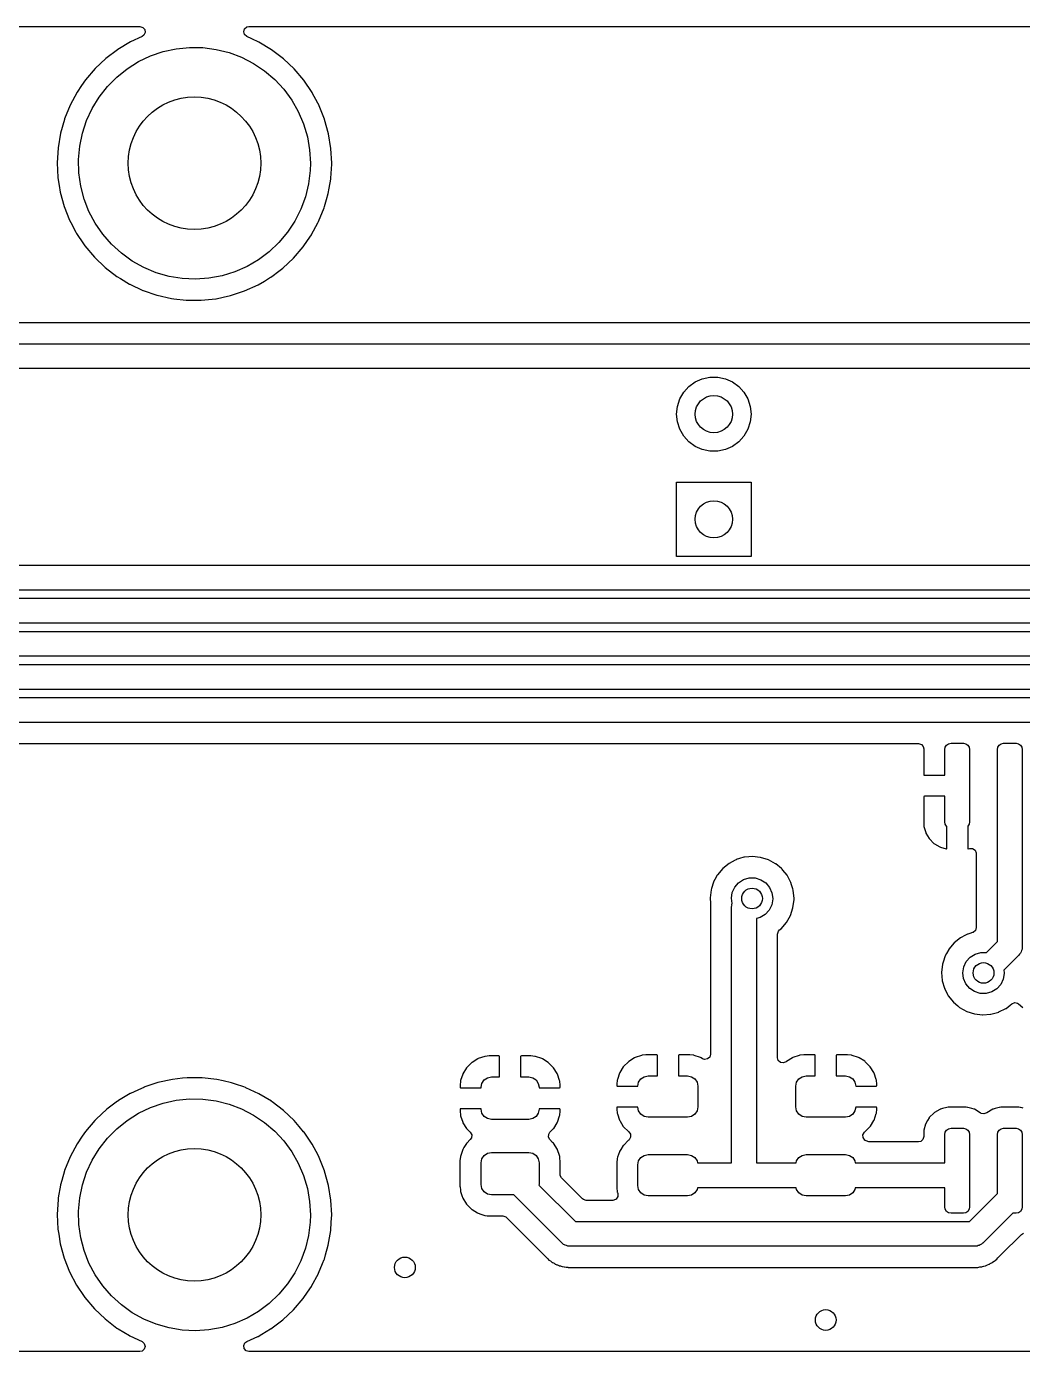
# Model space of a CAD drawing. Extents: x 14 to 417, y -139 to -107.
# Drawn here: x 186.45 to 210.49, y -139.19 to -107.19 of the extents above; entities that cross this region are included whole.
import ezdxf

# ---------------------------------------------------------------- set-up
doc = ezdxf.new("R2010")
doc.units = 0
doc.layers.add('BLACK', color=7, linetype='CONTINUOUS')

msp = doc.modelspace()

# ---------------------------------------------------------------- linework, layer by layer
at = {"layer": 'BLACK', "linetype": 'CONTINUOUS'}
for p, q in [((141.016, -107.188), (189.185, -107.188)), ((189.185, -107.188), (189.253, -107.209)), ((189.253, -107.209), (189.3, -107.262)), ((191.711, -107.246), (191.765, -107.2)), ((191.765, -107.2), (191.816, -107.188)), ((191.816, -107.188), (239.985, -107.188)), ((189.238, -107.429), (188.955, -107.559)), ((189.28, -107.397), (189.238, -107.429)), ((189.31, -107.332), (189.28, -107.397)), ((189.3, -107.262), (189.31, -107.332)), ((191.69, -107.314), (191.711, -107.246)), ((191.71, -107.382), (191.69, -107.314)), ((191.763, -107.429), (191.71, -107.382)), ((191.886, -107.486), (191.763, -107.429)), ((192.056, -107.564), (191.886, -107.486)), ((188.639, -107.75), (188.361, -107.959)), ((188.644, -107.745), (188.639, -107.75)), ((188.647, -107.743), (188.644, -107.745)), ((188.644, -107.745), (188.644, -107.745)), ((188.955, -107.559), (188.647, -107.743)), ((189.442, -107.898), (189.747, -107.793)), ((189.747, -107.793), (190.062, -107.724)), ((190.062, -107.724), (190.383, -107.692)), ((190.383, -107.692), (190.705, -107.698)), ((190.705, -107.698), (191.025, -107.74)), ((191.025, -107.74), (191.337, -107.818)), ((191.337, -107.818), (191.639, -107.932)), ((192.058, -107.566), (192.056, -107.564)), ((192.359, -107.748), (192.058, -107.566)), ((192.058, -107.566), (192.058, -107.566)), ((192.362, -107.75), (192.359, -107.748)), ((192.359, -107.748), (192.359, -107.748)), ((192.647, -107.967), (192.362, -107.75)), ((188.361, -107.959), (188.101, -108.205)), ((188.878, -108.208), (189.151, -108.036)), ((189.151, -108.036), (189.442, -107.898)), ((191.639, -107.932), (191.925, -108.08)), ((191.925, -108.08), (192.193, -108.26)), ((192.907, -108.213), (192.647, -107.967)), ((187.866, -108.48), (187.773, -108.617)), ((187.868, -108.478), (187.866, -108.48)), ((187.866, -108.48), (187.866, -108.48)), ((188.101, -108.205), (187.868, -108.478)), ((188.4, -108.638), (188.626, -108.409)), ((188.626, -108.409), (188.878, -108.208)), ((192.193, -108.26), (192.438, -108.469)), ((192.438, -108.469), (192.657, -108.705)), ((193.139, -108.487), (192.907, -108.213)), ((193.34, -108.783), (193.139, -108.487)), ((187.666, -108.774), (187.497, -109.09)), ((187.773, -108.617), (187.666, -108.774)), ((188.201, -108.892), (188.4, -108.638)), ((192.657, -108.705), (192.848, -108.965)), ((193.342, -108.787), (193.34, -108.783)), ((193.478, -109.043), (193.342, -108.787)), ((193.342, -108.787), (193.342, -108.787)), ((187.497, -109.09), (187.363, -109.422)), ((188.032, -109.167), (188.201, -108.892)), ((192.848, -108.965), (193.008, -109.245)), ((193.508, -109.1), (193.478, -109.043)), ((193.509, -109.103), (193.508, -109.1)), ((193.637, -109.425), (193.509, -109.103)), ((187.36, -109.433), (187.266, -109.767)), ((187.362, -109.425), (187.36, -109.433)), ((187.363, -109.422), (187.362, -109.425)), ((187.362, -109.425), (187.362, -109.425)), ((187.897, -109.459), (188.032, -109.167)), ((193.008, -109.245), (193.134, -109.542)), ((193.64, -109.433), (193.637, -109.425)), ((193.736, -109.779), (193.64, -109.433)), ((187.266, -109.767), (187.207, -110.121)), ((187.73, -110.081), (187.795, -109.765)), ((187.795, -109.765), (187.897, -109.459)), ((193.134, -109.542), (193.226, -109.851)), ((187.701, -110.402), (187.73, -110.081)), ((193.226, -109.851), (193.281, -110.168)), ((193.794, -110.132), (193.736, -109.779)), ((187.207, -110.121), (187.187, -110.478)), ((187.71, -110.724), (187.701, -110.402)), ((193.281, -110.168), (193.3, -110.49)), ((193.813, -110.49), (193.794, -110.132)), ((187.187, -110.478), (187.205, -110.836)), ((187.755, -111.043), (187.71, -110.724)), ((193.294, -110.666), (193.256, -110.986)), ((193.3, -110.49), (193.294, -110.666)), ((193.793, -110.848), (193.813, -110.515)), ((193.813, -110.513), (193.813, -110.49)), ((193.813, -110.515), (193.813, -110.513)), ((187.205, -110.836), (187.205, -110.84)), ((187.205, -110.84), (187.205, -110.84)), ((187.205, -110.84), (187.235, -111.027)), ((187.235, -111.027), (187.261, -111.19)), ((187.837, -111.355), (187.755, -111.043)), ((193.256, -110.986), (193.18, -111.299)), ((193.754, -111.091), (193.791, -110.874)), ((193.791, -110.871), (193.793, -110.848)), ((193.791, -110.874), (193.791, -110.871)), ((193.791, -110.874), (193.791, -110.874)), ((187.261, -111.19), (187.356, -111.536)), ((187.954, -111.656), (187.837, -111.355)), ((193.18, -111.299), (193.07, -111.602)), ((193.643, -111.533), (193.69, -111.368)), ((193.69, -111.368), (193.731, -111.224)), ((193.731, -111.224), (193.754, -111.091)), ((187.356, -111.536), (187.487, -111.869)), ((188.105, -111.94), (187.954, -111.656)), ((193.07, -111.602), (192.925, -111.89)), ((193.498, -111.901), (193.633, -111.569)), ((193.633, -111.569), (193.643, -111.533)), ((187.487, -111.869), (187.516, -111.923)), ((187.516, -111.923), (187.639, -112.158)), ((188.288, -112.206), (188.105, -111.94)), ((192.925, -111.89), (192.748, -112.159)), ((193.33, -112.213), (193.48, -111.934)), ((193.48, -111.934), (193.498, -111.901)), ((187.639, -112.158), (187.654, -112.187)), ((187.654, -112.187), (187.656, -112.189)), ((187.656, -112.189), (187.656, -112.189)), ((187.656, -112.189), (187.824, -112.439)), ((188.499, -112.449), (188.288, -112.206)), ((192.748, -112.159), (192.541, -112.407)), ((193.232, -112.357), (193.326, -112.219)), ((193.326, -112.219), (193.328, -112.216)), ((193.326, -112.219), (193.326, -112.219)), ((193.328, -112.216), (193.33, -112.213)), ((193.33, -112.213), (193.33, -112.213)), ((187.824, -112.439), (187.854, -112.484)), ((187.854, -112.484), (188.085, -112.758)), ((188.738, -112.666), (188.499, -112.449)), ((192.307, -112.629), (192.049, -112.822)), ((192.541, -112.407), (192.307, -112.629)), ((192.891, -112.783), (193.125, -112.512)), ((193.125, -112.512), (193.232, -112.357)), ((188.085, -112.758), (188.344, -113.006)), ((189, -112.854), (188.738, -112.666)), ((189.281, -113.011), (189, -112.854)), ((192.049, -112.822), (191.771, -112.985)), ((192.63, -113.028), (192.891, -112.783)), ((188.344, -113.006), (188.628, -113.224)), ((188.628, -113.224), (188.717, -113.278)), ((188.717, -113.278), (188.931, -113.408)), ((189.579, -113.134), (189.281, -113.011)), ((189.889, -113.223), (189.579, -113.134)), ((190.207, -113.275), (189.889, -113.223)), ((190.529, -113.29), (190.207, -113.275)), ((190.851, -113.268), (190.529, -113.29)), ((191.168, -113.209), (190.851, -113.268)), ((191.476, -113.114), (191.168, -113.209)), ((191.771, -112.985), (191.476, -113.114)), ((192.189, -113.335), (192.34, -113.245)), ((192.34, -113.245), (192.343, -113.243)), ((192.34, -113.245), (192.34, -113.245)), ((192.343, -113.243), (192.369, -113.224)), ((192.369, -113.224), (192.535, -113.099)), ((192.535, -113.099), (192.63, -113.028)), ((188.931, -113.408), (188.931, -113.408)), ((188.931, -113.408), (188.934, -113.41)), ((188.934, -113.41), (188.937, -113.412)), ((188.937, -113.412), (188.937, -113.412)), ((188.937, -113.412), (189.256, -113.561)), ((189.256, -113.561), (189.256, -113.561)), ((189.256, -113.561), (189.259, -113.562)), ((189.259, -113.562), (189.262, -113.563)), ((189.262, -113.563), (189.262, -113.563)), ((189.262, -113.563), (189.595, -113.677)), ((191.369, -113.687), (191.709, -113.575)), ((191.709, -113.575), (192.035, -113.426)), ((192.035, -113.426), (192.189, -113.335)), ((189.595, -113.677), (189.595, -113.677)), ((189.595, -113.677), (189.598, -113.678)), ((189.598, -113.678), (189.947, -113.757)), ((189.947, -113.757), (190, -113.763)), ((190, -113.763), (190.3, -113.797)), ((190.3, -113.797), (190.3, -113.797)), ((190.3, -113.797), (190.303, -113.798)), ((190.303, -113.798), (190.307, -113.798)), ((190.307, -113.798), (190.307, -113.798)), ((190.307, -113.798), (190.501, -113.799)), ((190.501, -113.799), (190.662, -113.799)), ((190.662, -113.799), (190.665, -113.799)), ((190.665, -113.799), (191.015, -113.763)), ((190.665, -113.799), (190.665, -113.799)), ((191.015, -113.763), (191.015, -113.763)), ((191.015, -113.763), (191.018, -113.763)), ((191.018, -113.763), (191.022, -113.762)), ((191.022, -113.762), (191.194, -113.725)), ((191.022, -113.762), (191.022, -113.762)), ((191.194, -113.725), (191.369, -113.687)), ((212.198, -114.342), (181.588, -114.342)), ((181.579, -114.851), (212.289, -114.851)), ((212.165, -115.451), (181.703, -115.451)), ((202.437, -115.882), (202.589, -115.772)), ((202.589, -115.772), (202.761, -115.695)), ((202.761, -115.695), (202.945, -115.656)), ((202.945, -115.656), (203.133, -115.656)), ((203.133, -115.656), (203.317, -115.695)), ((203.317, -115.695), (203.489, -115.772)), ((203.489, -115.772), (203.641, -115.882)), ((202.217, -116.185), (202.311, -116.022)), ((202.311, -116.022), (202.437, -115.882)), ((203.641, -115.882), (203.767, -116.022)), ((203.767, -116.022), (203.861, -116.185)), ((202.139, -116.551), (202.159, -116.364)), ((202.159, -116.364), (202.217, -116.185)), ((203.861, -116.185), (203.919, -116.364)), ((203.919, -116.364), (203.939, -116.551)), ((202.159, -116.738), (202.139, -116.551)), ((202.217, -116.917), (202.159, -116.738)), ((203.919, -116.738), (203.861, -116.917)), ((203.939, -116.551), (203.919, -116.738)), ((202.311, -117.08), (202.217, -116.917)), ((202.437, -117.22), (202.311, -117.08)), ((203.767, -117.08), (203.641, -117.22)), ((203.861, -116.917), (203.767, -117.08)), ((202.589, -117.33), (202.437, -117.22)), ((202.761, -117.407), (202.589, -117.33)), ((202.945, -117.446), (202.761, -117.407)), ((203.133, -117.446), (202.945, -117.446)), ((203.317, -117.407), (203.133, -117.446)), ((203.489, -117.33), (203.317, -117.407)), ((203.641, -117.22), (203.489, -117.33)), ((202.139, -119.991), (202.139, -118.191)), ((202.139, -118.191), (203.939, -118.191)), ((203.939, -118.191), (203.939, -119.991)), ((203.939, -119.991), (202.139, -119.991)), ((153.772, -120.199), (216.507, -120.199)), ((216.382, -120.799), (153.648, -120.799)), ((151.649, -120.999), (215.763, -120.999)), ((215.749, -121.599), (151.525, -121.599)), ((150.785, -121.798), (215.432, -121.798)), ((215.417, -122.398), (150.661, -122.398)), ((150.315, -122.598), (215.101, -122.598)), ((214.976, -123.198), (150.191, -123.198)), ((149.984, -123.398), (214.769, -123.398)), ((214.645, -123.998), (149.86, -123.998)), ((149.951, -124.506), (207.981, -124.506)), ((207.981, -124.506), (208.049, -124.527)), ((208.049, -124.527), (208.096, -124.58)), ((208.096, -124.58), (208.107, -124.632)), ((208.107, -124.632), (208.107, -125.253)), ((208.615, -124.65), (208.626, -124.593)), ((208.615, -125.271), (208.615, -124.65)), ((208.626, -124.593), (208.659, -124.544)), ((208.659, -124.544), (208.708, -124.511)), ((208.708, -124.511), (208.765, -124.5)), ((208.765, -124.5), (209.065, -124.5)), ((209.065, -124.5), (209.122, -124.511)), ((209.122, -124.511), (209.171, -124.544)), ((209.171, -124.544), (209.204, -124.593)), ((209.204, -124.593), (209.215, -124.65)), ((209.215, -124.65), (209.215, -126.4)), ((209.885, -124.65), (209.896, -124.593)), ((209.885, -129.289), (209.885, -124.65)), ((209.896, -124.593), (209.929, -124.544)), ((209.929, -124.544), (209.978, -124.511)), ((209.978, -124.511), (210.035, -124.5)), ((210.035, -124.5), (210.335, -124.5)), ((210.335, -124.5), (210.392, -124.511)), ((210.392, -124.511), (210.441, -124.544)), ((210.441, -124.544), (210.474, -124.593)), ((210.474, -124.593), (210.485, -124.65)), ((210.485, -124.65), (210.485, -129.413)), ((208.107, -125.253), (208.111, -125.268)), ((208.111, -125.268), (208.113, -125.269)), ((208.113, -125.269), (208.121, -125.271)), ((208.121, -125.271), (208.615, -125.271)), ((208.109, -125.785), (208.107, -125.793)), ((208.107, -125.793), (208.107, -126.464)), ((208.11, -125.783), (208.109, -125.785)), ((208.125, -125.779), (208.11, -125.783)), ((208.615, -125.779), (208.125, -125.779)), ((208.615, -126.4), (208.615, -125.779)), ((208.626, -126.457), (208.615, -126.4)), ((209.215, -126.4), (209.204, -126.457)), ((208.107, -126.464), (208.107, -126.469)), ((208.107, -126.469), (208.109, -126.497)), ((208.109, -126.497), (208.112, -126.51)), ((208.112, -126.51), (208.154, -126.656)), ((208.154, -126.656), (208.16, -126.67)), ((208.16, -126.67), (208.237, -126.8)), ((208.659, -126.506), (208.626, -126.457)), ((208.661, -126.507), (208.659, -126.506)), ((208.661, -127.043), (208.661, -126.507)), ((209.171, -126.506), (209.169, -126.507)), ((209.169, -126.507), (209.169, -127.037)), ((209.204, -126.457), (209.171, -126.506)), ((208.237, -126.8), (208.247, -126.812)), ((208.247, -126.812), (208.353, -126.918)), ((208.353, -126.918), (208.365, -126.928)), ((208.365, -126.928), (208.495, -127.005)), ((208.495, -127.005), (208.509, -127.011)), ((208.509, -127.011), (208.644, -127.05)), ((208.644, -127.05), (208.658, -127.05)), ((208.658, -127.05), (208.661, -127.043)), ((209.169, -127.037), (209.173, -127.05)), ((209.173, -127.05), (209.181, -127.052)), ((209.181, -127.052), (209.215, -127.042)), ((209.215, -127.042), (209.286, -127.042)), ((209.286, -127.042), (209.346, -127.08)), ((203.554, -127.324), (203.407, -127.401)), ((203.577, -127.312), (203.554, -127.324)), ((203.582, -127.309), (203.577, -127.312)), ((203.577, -127.312), (203.577, -127.312)), ((203.661, -127.286), (203.582, -127.309)), ((203.766, -127.255), (203.661, -127.286)), ((203.772, -127.254), (203.766, -127.255)), ((203.766, -127.255), (203.766, -127.255)), ((203.778, -127.253), (203.772, -127.254)), ((203.887, -127.243), (203.778, -127.253)), ((203.778, -127.253), (203.778, -127.253)), ((203.969, -127.236), (203.887, -127.243)), ((203.975, -127.236), (203.969, -127.236)), ((204.16, -127.256), (203.975, -127.236)), ((203.975, -127.236), (203.975, -127.236)), ((204.166, -127.256), (204.16, -127.256)), ((204.16, -127.256), (204.16, -127.256)), ((204.355, -127.315), (204.166, -127.256)), ((204.529, -127.409), (204.355, -127.315)), ((209.346, -127.08), (209.375, -127.145)), ((209.375, -127.145), (209.376, -127.163)), ((209.376, -127.163), (209.376, -128.953)), ((203.123, -127.682), (203.063, -127.79)), ((203.126, -127.676), (203.123, -127.682)), ((203.123, -127.682), (203.123, -127.682)), ((203.253, -127.525), (203.126, -127.676)), ((203.407, -127.401), (203.253, -127.525)), ((204.533, -127.413), (204.529, -127.409)), ((204.669, -127.525), (204.533, -127.413)), ((204.533, -127.413), (204.533, -127.413)), ((204.681, -127.535), (204.669, -127.525)), ((204.685, -127.54), (204.681, -127.535)), ((204.706, -127.565), (204.685, -127.54)), ((204.685, -127.54), (204.685, -127.54)), ((204.806, -127.688), (204.706, -127.565)), ((204.899, -127.863), (204.806, -127.688)), ((202.981, -128.007), (202.971, -128.038)), ((203.029, -127.856), (202.981, -128.007)), ((203.031, -127.85), (203.029, -127.856)), ((203.029, -127.856), (203.029, -127.856)), ((203.063, -127.79), (203.031, -127.85)), ((203.484, -128.103), (203.544, -127.974)), ((203.544, -127.974), (203.638, -127.868)), ((203.638, -127.868), (203.758, -127.793)), ((203.758, -127.793), (203.894, -127.754)), ((203.894, -127.754), (204.036, -127.754)), ((204.036, -127.754), (204.172, -127.795)), ((204.172, -127.795), (204.291, -127.872)), ((204.291, -127.872), (204.383, -127.98)), ((204.383, -127.98), (204.442, -128.109)), ((204.916, -127.918), (204.899, -127.863)), ((204.945, -128.014), (204.916, -127.918)), ((202.971, -128.038), (202.949, -128.235)), ((202.949, -128.235), (202.96, -128.372)), ((203.462, -128.243), (203.484, -128.103)), ((203.479, -128.373), (203.462, -128.243)), ((204.462, -128.261), (204.438, -128.401)), ((204.442, -128.109), (204.462, -128.249)), ((204.462, -128.249), (204.462, -128.261)), ((204.956, -128.052), (204.945, -128.014)), ((204.95, -128.474), (204.975, -128.277)), ((204.975, -128.249), (204.956, -128.052)), ((204.975, -128.277), (204.975, -128.249)), ((202.96, -128.372), (202.961, -128.383)), ((202.961, -128.39), (202.96, -128.391)), ((202.96, -128.391), (202.96, -128.427)), ((202.96, -128.427), (202.96, -128.428)), ((202.96, -128.428), (202.96, -128.524)), ((202.96, -128.524), (202.96, -128.53)), ((202.96, -128.53), (202.96, -128.531)), ((202.96, -128.531), (202.96, -128.533)), ((202.96, -128.533), (202.96, -132.011)), ((202.961, -128.383), (202.961, -128.384)), ((202.961, -128.384), (202.961, -128.389)), ((202.961, -128.389), (202.961, -128.39)), ((203.469, -128.427), (203.471, -128.42)), ((203.47, -128.432), (203.469, -128.427)), ((203.469, -128.442), (203.47, -128.432)), ((203.469, -134.635), (203.469, -128.442)), ((203.471, -128.42), (203.475, -128.384)), ((203.475, -128.384), (203.479, -128.373)), ((204.281, -128.634), (204.161, -128.708)), ((204.377, -128.529), (204.281, -128.634)), ((204.438, -128.401), (204.377, -128.529)), ((204.888, -128.661), (204.95, -128.474)), ((204.161, -128.708), (204.069, -128.733)), ((204.069, -128.733), (204.069, -134.635)), ((204.661, -128.983), (204.79, -128.833)), ((204.79, -128.833), (204.888, -128.661)), ((209.376, -128.953), (209.356, -129.022)), ((204.577, -129.109), (204.598, -129.041)), ((204.577, -132.097), (204.577, -129.109)), ((204.598, -129.041), (204.626, -129.01)), ((204.626, -129.01), (204.661, -128.983)), ((208.995, -129.2), (208.841, -129.324)), ((209.114, -129.138), (208.995, -129.2)), ((209.165, -129.111), (209.114, -129.138)), ((209.17, -129.108), (209.165, -129.111)), ((209.165, -129.111), (209.165, -129.111)), ((209.219, -129.094), (209.17, -129.108)), ((209.286, -129.074), (209.219, -129.094)), ((209.303, -129.068), (209.286, -129.074)), ((209.356, -129.022), (209.303, -129.068)), ((209.62, -129.553), (209.885, -129.289)), ((208.658, -129.578), (208.619, -129.649)), ((208.711, -129.481), (208.658, -129.578)), ((208.714, -129.475), (208.711, -129.481)), ((208.711, -129.481), (208.711, -129.481)), ((208.841, -129.324), (208.714, -129.475)), ((209.226, -129.667), (209.346, -129.592)), ((209.346, -129.592), (209.482, -129.553)), ((209.482, -129.553), (209.62, -129.553)), ((210.416, -129.598), (210.397, -129.625)), ((210.439, -129.573), (210.416, -129.598)), ((210.447, -129.553), (210.439, -129.573)), ((210.459, -129.535), (210.447, -129.553)), ((210.467, -129.502), (210.459, -129.535)), ((210.479, -129.471), (210.467, -129.502)), ((210.483, -129.435), (210.479, -129.471)), ((210.485, -129.428), (210.483, -129.435)), ((210.485, -129.413), (210.484, -129.423)), ((210.484, -129.423), (210.485, -129.428)), ((208.559, -129.837), (208.537, -130.034)), ((208.583, -129.76), (208.559, -129.837)), ((208.617, -129.655), (208.583, -129.76)), ((208.619, -129.649), (208.617, -129.655)), ((208.617, -129.655), (208.617, -129.655)), ((209.05, -130.042), (209.072, -129.902)), ((209.072, -129.902), (209.132, -129.773)), ((209.132, -129.773), (209.226, -129.667)), ((210.397, -129.625), (210.041, -129.982)), ((208.537, -130.034), (208.553, -130.231)), ((208.553, -130.231), (208.555, -130.237)), ((208.555, -130.237), (208.606, -130.415)), ((209.068, -130.182), (209.05, -130.042)), ((209.126, -130.312), (209.068, -130.182)), ((210.026, -130.2), (209.965, -130.328)), ((210.05, -130.06), (210.026, -130.2)), ((210.041, -129.982), (210.05, -130.048)), ((210.05, -130.048), (210.05, -130.06)), ((208.606, -130.415), (208.608, -130.421)), ((208.608, -130.421), (208.621, -130.446)), ((208.621, -130.446), (208.682, -130.566)), ((208.682, -130.566), (208.698, -130.597)), ((209.217, -130.421), (209.126, -130.312)), ((209.335, -130.499), (209.217, -130.421)), ((209.47, -130.542), (209.335, -130.499)), ((209.612, -130.544), (209.47, -130.542)), ((209.749, -130.507), (209.612, -130.544)), ((209.869, -130.433), (209.749, -130.507)), ((209.965, -130.328), (209.869, -130.433)), ((208.698, -130.597), (208.821, -130.752)), ((208.821, -130.752), (208.826, -130.756)), ((208.826, -130.756), (208.826, -130.756)), ((208.826, -130.756), (208.927, -130.842)), ((208.927, -130.842), (208.972, -130.88)), ((208.972, -130.88), (209.144, -130.977)), ((210.093, -130.904), (210.197, -130.822)), ((210.197, -130.822), (210.236, -130.792)), ((210.236, -130.792), (210.302, -130.765)), ((210.302, -130.765), (210.372, -130.779)), ((210.372, -130.779), (210.396, -130.795)), ((210.396, -130.795), (210.496, -130.88)), ((209.144, -130.977), (209.332, -131.038)), ((209.332, -131.038), (209.529, -131.061)), ((209.529, -131.061), (209.535, -131.061)), ((209.535, -131.061), (209.72, -131.046)), ((209.535, -131.061), (209.535, -131.061)), ((209.72, -131.046), (209.72, -131.046)), ((209.72, -131.046), (209.726, -131.046)), ((209.726, -131.046), (209.916, -130.993)), ((209.916, -130.993), (209.922, -130.99)), ((209.922, -130.99), (210.087, -130.906)), ((209.922, -130.99), (209.922, -130.99)), ((210.087, -130.906), (210.093, -130.904)), ((210.087, -130.906), (210.087, -130.906)), ((197.34, -132.123), (197.202, -132.208)), ((197.353, -132.117), (197.34, -132.123)), ((197.507, -132.065), (197.353, -132.117)), ((197.521, -132.062), (197.507, -132.065)), ((197.616, -132.052), (197.521, -132.062)), ((197.623, -132.052), (197.616, -132.052)), ((197.852, -132.052), (197.623, -132.052)), ((197.86, -132.054), (197.852, -132.052)), ((197.862, -132.055), (197.86, -132.054)), ((197.866, -132.07), (197.862, -132.055)), ((197.866, -132.56), (197.866, -132.07)), ((198.376, -132.058), (198.374, -132.066)), ((198.374, -132.066), (198.374, -132.56)), ((198.377, -132.056), (198.376, -132.058)), ((198.392, -132.052), (198.377, -132.056)), ((198.617, -132.052), (198.392, -132.052)), ((198.624, -132.052), (198.617, -132.052)), ((198.718, -132.062), (198.624, -132.052)), ((198.731, -132.065), (198.718, -132.062)), ((198.886, -132.116), (198.731, -132.065)), ((198.899, -132.122), (198.886, -132.116)), ((199.037, -132.207), (198.899, -132.122)), ((201.125, -132.098), (200.987, -132.183)), ((201.138, -132.092), (201.125, -132.098)), ((201.292, -132.04), (201.138, -132.092)), ((201.306, -132.037), (201.292, -132.04)), ((201.401, -132.027), (201.306, -132.037)), ((201.408, -132.027), (201.401, -132.027)), ((201.662, -132.027), (201.408, -132.027)), ((201.67, -132.029), (201.662, -132.027)), ((201.672, -132.03), (201.67, -132.029)), ((201.676, -132.045), (201.672, -132.03)), ((201.676, -132.535), (201.676, -132.045)), ((202.186, -132.033), (202.184, -132.041)), ((202.184, -132.041), (202.184, -132.535)), ((202.187, -132.031), (202.186, -132.033)), ((202.202, -132.027), (202.187, -132.031)), ((202.452, -132.027), (202.202, -132.027)), ((202.459, -132.027), (202.452, -132.027)), ((202.553, -132.037), (202.459, -132.027)), ((202.566, -132.04), (202.553, -132.037)), ((202.721, -132.091), (202.566, -132.04)), ((202.734, -132.097), (202.721, -132.091)), ((202.768, -132.119), (202.734, -132.097)), ((202.817, -132.136), (202.768, -132.119)), ((202.887, -132.126), (202.817, -132.136)), ((202.94, -132.079), (202.887, -132.126)), ((202.96, -132.011), (202.94, -132.079)), ((204.595, -132.16), (204.577, -132.097)), ((204.646, -132.209), (204.595, -132.16)), ((204.935, -132.098), (204.797, -132.183)), ((204.948, -132.092), (204.935, -132.098)), ((205.102, -132.04), (204.948, -132.092)), ((205.116, -132.037), (205.102, -132.04)), ((205.211, -132.027), (205.116, -132.037)), ((205.218, -132.027), (205.211, -132.027)), ((205.472, -132.027), (205.218, -132.027)), ((205.48, -132.029), (205.472, -132.027)), ((205.482, -132.03), (205.48, -132.029)), ((205.486, -132.045), (205.482, -132.03)), ((205.486, -132.535), (205.486, -132.045)), ((205.996, -132.033), (205.994, -132.041)), ((205.994, -132.041), (205.994, -132.535)), ((205.997, -132.031), (205.996, -132.033)), ((206.012, -132.027), (205.997, -132.031)), ((206.262, -132.027), (206.012, -132.027)), ((206.269, -132.027), (206.262, -132.027)), ((206.363, -132.037), (206.269, -132.027)), ((206.376, -132.04), (206.363, -132.037)), ((206.531, -132.091), (206.376, -132.04)), ((206.544, -132.097), (206.531, -132.091)), ((206.682, -132.182), (206.544, -132.097)), ((196.982, -132.481), (196.976, -132.494)), ((197.067, -132.343), (196.982, -132.481)), ((197.076, -132.332), (197.067, -132.343)), ((197.191, -132.217), (197.076, -132.332)), ((197.202, -132.208), (197.191, -132.217)), ((199.048, -132.216), (199.037, -132.207)), ((199.163, -132.331), (199.048, -132.216)), ((199.172, -132.342), (199.163, -132.331)), ((199.257, -132.48), (199.172, -132.342)), ((199.263, -132.493), (199.257, -132.48)), ((200.761, -132.469), (200.71, -132.624)), ((200.767, -132.456), (200.761, -132.469)), ((200.852, -132.318), (200.767, -132.456)), ((200.861, -132.307), (200.852, -132.318)), ((200.976, -132.192), (200.861, -132.307)), ((200.987, -132.183), (200.976, -132.192)), ((204.716, -132.222), (204.646, -132.209)), ((204.782, -132.195), (204.716, -132.222)), ((204.797, -132.183), (204.782, -132.195)), ((206.693, -132.191), (206.682, -132.182)), ((206.808, -132.306), (206.693, -132.191)), ((206.817, -132.317), (206.808, -132.306)), ((206.902, -132.455), (206.817, -132.317)), ((206.908, -132.468), (206.902, -132.455)), ((206.96, -132.622), (206.908, -132.468)), ((189.277, -132.811), (189.225, -132.835)), ((189.28, -132.809), (189.277, -132.811)), ((189.277, -132.811), (189.277, -132.811)), ((189.62, -132.696), (189.28, -132.809)), ((189.97, -132.619), (189.62, -132.696)), ((189.974, -132.619), (189.97, -132.619)), ((190.213, -132.593), (189.974, -132.619)), ((189.974, -132.619), (189.974, -132.619)), ((190.327, -132.581), (190.213, -132.593)), ((190.512, -132.582), (190.327, -132.581)), ((190.682, -132.582), (190.512, -132.582)), ((190.685, -132.582), (190.682, -132.582)), ((190.682, -132.582), (190.682, -132.582)), ((190.688, -132.582), (190.685, -132.582)), ((191.038, -132.621), (190.688, -132.582)), ((190.688, -132.582), (190.688, -132.582)), ((191.041, -132.621), (191.038, -132.621)), ((191.038, -132.621), (191.038, -132.621)), ((191.044, -132.622), (191.041, -132.621)), ((191.19, -132.654), (191.044, -132.622)), ((191.044, -132.622), (191.044, -132.622)), ((191.391, -132.699), (191.19, -132.654)), ((191.394, -132.7), (191.391, -132.699)), ((191.488, -132.731), (191.394, -132.7)), ((191.394, -132.7), (191.394, -132.7)), ((191.691, -132.8), (191.488, -132.731)), ((191.73, -132.814), (191.691, -132.8)), ((196.922, -132.662), (196.912, -132.756)), ((196.912, -132.756), (196.912, -132.763)), ((196.912, -132.763), (196.912, -132.8)), ((196.912, -132.8), (196.916, -132.816)), ((196.925, -132.649), (196.922, -132.662)), ((196.976, -132.494), (196.925, -132.649)), ((197.42, -132.81), (197.439, -132.714)), ((197.42, -132.819), (197.42, -132.81)), ((197.439, -132.714), (197.493, -132.633)), ((197.493, -132.633), (197.574, -132.579)), ((197.574, -132.579), (197.67, -132.56)), ((197.67, -132.56), (197.866, -132.56)), ((198.374, -132.56), (198.57, -132.56)), ((198.57, -132.56), (198.666, -132.579)), ((198.666, -132.579), (198.747, -132.633)), ((198.747, -132.633), (198.801, -132.714)), ((198.801, -132.714), (198.82, -132.81)), ((198.82, -132.81), (198.82, -132.819)), ((199.315, -132.647), (199.263, -132.493)), ((199.318, -132.661), (199.315, -132.647)), ((199.328, -132.756), (199.318, -132.661)), ((199.326, -132.813), (199.328, -132.805)), ((199.328, -132.763), (199.328, -132.756)), ((199.328, -132.805), (199.328, -132.763)), ((199.328, -132.763), (199.328, -132.763)), ((200.707, -132.637), (200.697, -132.731)), ((200.697, -132.731), (200.697, -132.738)), ((200.697, -132.738), (200.697, -132.763)), ((200.697, -132.763), (200.701, -132.778)), ((200.701, -132.778), (200.703, -132.779)), ((200.703, -132.779), (200.711, -132.781)), ((200.71, -132.624), (200.707, -132.637)), ((200.711, -132.781), (201.206, -132.781)), ((201.206, -132.781), (201.224, -132.689)), ((201.224, -132.689), (201.278, -132.608)), ((201.278, -132.608), (201.359, -132.554)), ((201.359, -132.554), (201.455, -132.535)), ((201.455, -132.535), (201.676, -132.535)), ((202.184, -132.535), (202.405, -132.535)), ((202.405, -132.535), (202.501, -132.554)), ((202.501, -132.554), (202.582, -132.608)), ((202.582, -132.608), (202.636, -132.689)), ((202.636, -132.689), (202.655, -132.785)), ((202.655, -132.785), (202.655, -133.285)), ((205.015, -132.785), (205.034, -132.689)), ((205.015, -133.285), (205.015, -132.785)), ((205.034, -132.689), (205.088, -132.608)), ((205.088, -132.608), (205.169, -132.554)), ((205.169, -132.554), (205.265, -132.535)), ((205.265, -132.535), (205.486, -132.535)), ((205.994, -132.535), (206.215, -132.535)), ((206.215, -132.535), (206.311, -132.554)), ((206.311, -132.554), (206.392, -132.608)), ((206.392, -132.608), (206.446, -132.689)), ((206.446, -132.689), (206.464, -132.781)), ((206.464, -132.781), (206.955, -132.781)), ((206.955, -132.781), (206.97, -132.777)), ((206.963, -132.636), (206.96, -132.622)), ((206.973, -132.731), (206.963, -132.636)), ((206.97, -132.777), (206.971, -132.775)), ((206.971, -132.775), (206.973, -132.767)), ((206.973, -132.738), (206.973, -132.731)), ((206.973, -132.767), (206.973, -132.738)), ((188.668, -133.131), (188.647, -133.143)), ((188.952, -132.961), (188.668, -133.131)), ((188.955, -132.959), (188.952, -132.961)), ((188.952, -132.961), (188.952, -132.961)), ((189.225, -132.835), (188.955, -132.959)), ((189.747, -133.193), (190.062, -133.124)), ((190.062, -133.124), (190.383, -133.092)), ((190.383, -133.092), (190.705, -133.098)), ((190.705, -133.098), (191.025, -133.14)), ((191.734, -132.815), (191.73, -132.814)), ((191.741, -132.819), (191.734, -132.815)), ((191.734, -132.815), (191.734, -132.815)), ((192.056, -132.964), (191.741, -132.819)), ((192.058, -132.966), (192.056, -132.964)), ((192.359, -133.148), (192.058, -132.966)), ((192.058, -132.966), (192.058, -132.966)), ((196.916, -132.816), (196.918, -132.817)), ((196.918, -132.817), (196.926, -132.819)), ((196.926, -132.819), (197.42, -132.819)), ((198.82, -132.819), (199.31, -132.819)), ((199.31, -132.819), (199.325, -132.814)), ((199.325, -132.814), (199.326, -132.813)), ((188.282, -133.434), (188.101, -133.605)), ((188.359, -133.362), (188.282, -133.434)), ((188.361, -133.359), (188.359, -133.362)), ((188.359, -133.362), (188.359, -133.362)), ((188.389, -133.339), (188.361, -133.359)), ((188.644, -133.145), (188.389, -133.339)), ((188.647, -133.143), (188.644, -133.145)), ((188.644, -133.145), (188.644, -133.145)), ((188.878, -133.608), (189.151, -133.436)), ((189.151, -133.436), (189.442, -133.298)), ((189.442, -133.298), (189.747, -133.193)), ((191.025, -133.14), (191.337, -133.218)), ((191.337, -133.218), (191.639, -133.332)), ((191.639, -133.332), (191.925, -133.48)), ((192.362, -133.15), (192.359, -133.148)), ((192.359, -133.148), (192.359, -133.148)), ((192.365, -133.152), (192.362, -133.15)), ((192.378, -133.161), (192.365, -133.152)), ((192.365, -133.152), (192.365, -133.152)), ((192.647, -133.367), (192.378, -133.161)), ((192.907, -133.613), (192.647, -133.367)), ((196.914, -133.332), (196.912, -133.34)), ((196.912, -133.34), (196.912, -133.382)), ((196.912, -133.382), (196.912, -133.389)), ((196.912, -133.389), (196.922, -133.484)), ((196.915, -133.331), (196.914, -133.332)), ((196.93, -133.326), (196.915, -133.331)), ((197.42, -133.326), (196.93, -133.326)), ((197.42, -133.335), (197.42, -133.326)), ((197.439, -133.431), (197.42, -133.335)), ((197.493, -133.512), (197.439, -133.431)), ((198.801, -133.431), (198.747, -133.512)), ((198.82, -133.335), (198.801, -133.431)), ((199.314, -133.326), (198.82, -133.326)), ((198.82, -133.326), (198.82, -133.335)), ((199.322, -133.328), (199.314, -133.326)), ((199.318, -133.483), (199.328, -133.389)), ((199.324, -133.329), (199.322, -133.328)), ((199.328, -133.345), (199.324, -133.329)), ((199.328, -133.382), (199.328, -133.345)), ((199.328, -133.389), (199.328, -133.382)), ((200.699, -133.295), (200.697, -133.303)), ((200.697, -133.303), (200.697, -133.332)), ((200.697, -133.332), (200.697, -133.339)), ((200.697, -133.339), (200.707, -133.434)), ((200.7, -133.293), (200.699, -133.295)), ((200.715, -133.289), (200.7, -133.293)), ((200.707, -133.434), (200.71, -133.448)), ((200.71, -133.448), (200.762, -133.602)), ((201.206, -133.289), (200.715, -133.289)), ((201.224, -133.381), (201.206, -133.289)), ((201.278, -133.462), (201.224, -133.381)), ((202.636, -133.381), (202.582, -133.462)), ((202.655, -133.285), (202.636, -133.381)), ((205.034, -133.381), (205.015, -133.285)), ((205.088, -133.462), (205.034, -133.381)), ((206.446, -133.381), (206.392, -133.462)), ((206.464, -133.289), (206.446, -133.381)), ((206.959, -133.289), (206.464, -133.289)), ((206.909, -133.601), (206.96, -133.446)), ((206.967, -133.291), (206.959, -133.289)), ((206.96, -133.446), (206.963, -133.433)), ((206.963, -133.433), (206.973, -133.339)), ((206.969, -133.292), (206.967, -133.291)), ((206.973, -133.307), (206.969, -133.292)), ((206.973, -133.332), (206.973, -133.307)), ((206.973, -133.339), (206.973, -133.332)), ((208.358, -133.426), (208.241, -133.543)), ((208.365, -133.422), (208.358, -133.426)), ((208.495, -133.345), (208.365, -133.422)), ((208.365, -133.422), (208.365, -133.422)), ((208.501, -133.341), (208.495, -133.345)), ((208.495, -133.345), (208.495, -133.345)), ((208.509, -133.339), (208.501, -133.341)), ((208.561, -133.323), (208.509, -133.339)), ((208.509, -133.339), (208.509, -133.339)), ((208.661, -133.294), (208.561, -133.323)), ((208.668, -133.294), (208.661, -133.294)), ((208.696, -133.292), (208.668, -133.294)), ((208.668, -133.294), (208.668, -133.294)), ((208.698, -133.291), (208.696, -133.292)), ((208.696, -133.292), (208.696, -133.292)), ((209.132, -133.291), (208.698, -133.291)), ((209.134, -133.292), (209.132, -133.291)), ((209.162, -133.294), (209.134, -133.292)), ((209.134, -133.292), (209.134, -133.292)), ((209.169, -133.294), (209.162, -133.294)), ((209.162, -133.294), (209.162, -133.294)), ((209.269, -133.323), (209.169, -133.294)), ((209.321, -133.339), (209.269, -133.323)), ((209.329, -133.341), (209.321, -133.339)), ((209.321, -133.339), (209.321, -133.339)), ((209.472, -133.426), (209.329, -133.341)), ((209.476, -133.429), (209.472, -133.426)), ((209.492, -133.44), (209.476, -133.429)), ((209.561, -133.454), (209.492, -133.44)), ((209.626, -133.428), (209.561, -133.454)), ((209.628, -133.426), (209.626, -133.428)), ((209.771, -133.341), (209.628, -133.426)), ((209.779, -133.339), (209.771, -133.341)), ((209.831, -133.323), (209.779, -133.339)), ((209.779, -133.339), (209.779, -133.339)), ((209.931, -133.294), (209.831, -133.323)), ((209.938, -133.294), (209.931, -133.294)), ((209.966, -133.292), (209.938, -133.294)), ((209.938, -133.294), (209.938, -133.294)), ((209.968, -133.291), (209.966, -133.292)), ((209.966, -133.292), (209.966, -133.292)), ((210.402, -133.291), (209.968, -133.291)), ((210.404, -133.292), (210.402, -133.291)), ((210.432, -133.294), (210.404, -133.292)), ((210.404, -133.292), (210.404, -133.292)), ((210.439, -133.294), (210.432, -133.294)), ((210.432, -133.294), (210.432, -133.294)), ((210.479, -133.306), (210.439, -133.294)), ((210.485, -133.308), (210.479, -133.306)), ((210.503, -133.312), (210.485, -133.308)), ((188.092, -133.615), (187.868, -133.878)), ((188.098, -133.608), (188.092, -133.615)), ((188.101, -133.605), (188.098, -133.608)), ((188.098, -133.608), (188.098, -133.608)), ((188.626, -133.809), (188.878, -133.608)), ((191.925, -133.48), (192.193, -133.66)), ((192.193, -133.66), (192.438, -133.869)), ((193.026, -133.753), (192.907, -133.613)), ((193.136, -133.883), (193.026, -133.753)), ((196.922, -133.484), (196.925, -133.498)), ((196.925, -133.498), (196.977, -133.652)), ((196.977, -133.652), (196.983, -133.665)), ((196.983, -133.665), (197.068, -133.803)), ((197.574, -133.566), (197.493, -133.512)), ((197.67, -133.585), (197.574, -133.566)), ((198.57, -133.585), (197.67, -133.585)), ((198.666, -133.566), (198.57, -133.585)), ((198.747, -133.512), (198.666, -133.566)), ((199.173, -133.802), (199.258, -133.664)), ((199.258, -133.664), (199.264, -133.651)), ((199.264, -133.651), (199.315, -133.496)), ((199.315, -133.496), (199.318, -133.483)), ((200.762, -133.602), (200.768, -133.615)), ((200.768, -133.615), (200.853, -133.753)), ((200.853, -133.753), (200.862, -133.764)), ((200.862, -133.764), (200.977, -133.879)), ((201.359, -133.516), (201.278, -133.462)), ((201.455, -133.535), (201.359, -133.516)), ((202.405, -133.535), (201.455, -133.535)), ((202.501, -133.516), (202.405, -133.535)), ((202.582, -133.462), (202.501, -133.516)), ((205.169, -133.516), (205.088, -133.462)), ((205.265, -133.535), (205.169, -133.516)), ((206.215, -133.535), (205.265, -133.535)), ((206.311, -133.516), (206.215, -133.535)), ((206.392, -133.462), (206.311, -133.516)), ((206.694, -133.878), (206.809, -133.763)), ((206.809, -133.763), (206.818, -133.752)), ((206.818, -133.752), (206.903, -133.614)), ((206.903, -133.614), (206.909, -133.601)), ((208.151, -133.703), (208.109, -133.846)), ((208.154, -133.694), (208.151, -133.703)), ((208.156, -133.686), (208.154, -133.694)), ((208.154, -133.694), (208.154, -133.694)), ((208.199, -133.614), (208.156, -133.686)), ((208.237, -133.55), (208.199, -133.614)), ((208.241, -133.543), (208.237, -133.55)), ((208.237, -133.55), (208.237, -133.55)), ((187.792, -133.989), (187.666, -134.174)), ((187.866, -133.88), (187.792, -133.989)), ((187.868, -133.878), (187.866, -133.88)), ((187.866, -133.88), (187.866, -133.88)), ((188.201, -134.292), (188.4, -134.038)), ((188.4, -134.038), (188.626, -133.809)), ((192.438, -133.869), (192.657, -134.105)), ((193.139, -133.887), (193.136, -133.883)), ((193.141, -133.89), (193.139, -133.887)), ((193.145, -133.896), (193.141, -133.89)), ((193.34, -134.183), (193.145, -133.896)), ((197.068, -133.803), (197.077, -133.814)), ((197.159, -134.074), (197.076, -134.157)), ((197.077, -133.814), (197.158, -133.895)), ((197.158, -133.895), (197.193, -133.958)), ((197.188, -134.029), (197.159, -134.074)), ((197.193, -133.958), (197.188, -134.029)), ((199.047, -134.012), (199.052, -133.941)), ((199.082, -134.074), (199.047, -134.012)), ((199.052, -133.941), (199.081, -133.896)), ((199.081, -133.896), (199.164, -133.813)), ((199.148, -134.141), (199.082, -134.074)), ((199.164, -133.813), (199.173, -133.802)), ((200.981, -134.087), (200.856, -134.212)), ((200.977, -133.879), (200.986, -133.886)), ((200.987, -134.083), (200.981, -134.087)), ((200.986, -133.886), (201.027, -133.944)), ((200.994, -134.076), (200.987, -134.083)), ((201.03, -134.015), (200.994, -134.076)), ((201.027, -133.944), (201.03, -134.015)), ((206.64, -133.955), (206.676, -133.893)), ((206.643, -134.026), (206.64, -133.955)), ((206.684, -134.083), (206.643, -134.026)), ((206.676, -133.893), (206.684, -133.886)), ((206.684, -133.886), (206.694, -133.878)), ((206.688, -134.086), (206.684, -134.083)), ((206.693, -134.091), (206.688, -134.086)), ((206.699, -134.095), (206.693, -134.091)), ((208.086, -134.069), (208.033, -134.115)), ((208.106, -134), (208.086, -134.069)), ((208.107, -133.881), (208.106, -133.883)), ((208.106, -133.883), (208.106, -134)), ((208.109, -133.853), (208.107, -133.881)), ((208.109, -133.846), (208.109, -133.853)), ((208.109, -133.853), (208.109, -133.853)), ((208.615, -133.95), (208.626, -133.893)), ((208.615, -134.635), (208.615, -133.95)), ((208.626, -133.893), (208.659, -133.844)), ((208.659, -133.844), (208.708, -133.811)), ((208.708, -133.811), (208.765, -133.8)), ((208.765, -133.8), (209.065, -133.8)), ((209.065, -133.8), (209.122, -133.811)), ((209.122, -133.811), (209.171, -133.844)), ((209.171, -133.844), (209.204, -133.893)), ((209.204, -133.893), (209.215, -133.95)), ((209.215, -133.95), (209.215, -135.7)), ((209.885, -133.95), (209.896, -133.893)), ((209.885, -135.375), (209.885, -133.95)), ((209.896, -133.893), (209.929, -133.844)), ((209.929, -133.844), (209.978, -133.811)), ((209.978, -133.811), (210.035, -133.8)), ((210.035, -133.8), (210.335, -133.8)), ((210.335, -133.8), (210.392, -133.811)), ((210.392, -133.811), (210.441, -133.844)), ((210.441, -133.844), (210.474, -133.893)), ((210.474, -133.893), (210.485, -133.95)), ((210.485, -133.95), (210.485, -135.7)), ((187.666, -134.174), (187.497, -134.49)), ((188.032, -134.567), (188.201, -134.292)), ((192.657, -134.105), (192.848, -134.365)), ((192.848, -134.365), (193.008, -134.645)), ((193.342, -134.187), (193.34, -134.183)), ((193.435, -134.362), (193.342, -134.187)), ((193.342, -134.187), (193.342, -134.187)), ((193.508, -134.5), (193.435, -134.362)), ((196.978, -134.312), (196.922, -134.48)), ((197.006, -134.267), (196.978, -134.312)), ((197.067, -134.168), (197.006, -134.267)), ((197.071, -134.162), (197.067, -134.168)), ((197.067, -134.168), (197.067, -134.168)), ((197.076, -134.157), (197.071, -134.162)), ((197.076, -134.157), (197.076, -134.157)), ((197.493, -134.458), (197.574, -134.404)), ((197.574, -134.404), (197.67, -134.385)), ((197.67, -134.385), (198.57, -134.385)), ((198.57, -134.385), (198.666, -134.404)), ((198.666, -134.404), (198.747, -134.458)), ((199.168, -134.161), (199.148, -134.141)), ((199.262, -134.311), (199.168, -134.161)), ((199.264, -134.318), (199.262, -134.311)), ((199.31, -134.457), (199.264, -134.318)), ((200.761, -134.369), (200.717, -134.5)), ((200.763, -134.362), (200.761, -134.369)), ((200.794, -134.312), (200.763, -134.362)), ((200.852, -134.218), (200.794, -134.312)), ((200.856, -134.212), (200.852, -134.218)), ((200.852, -134.218), (200.852, -134.218)), ((206.713, -134.106), (206.699, -134.095)), ((206.699, -134.095), (206.699, -134.095)), ((206.781, -134.126), (206.713, -134.106)), ((207.98, -134.126), (206.781, -134.126)), ((208.033, -134.115), (207.98, -134.126)), ((187.497, -134.49), (187.363, -134.822)), ((187.897, -134.859), (188.032, -134.567)), ((193.008, -134.645), (193.134, -134.942)), ((193.509, -134.503), (193.508, -134.5)), ((193.637, -134.825), (193.509, -134.503)), ((196.922, -134.48), (196.911, -134.585)), ((196.911, -134.585), (196.911, -135.21)), ((197.42, -134.635), (197.439, -134.539)), ((197.42, -135.16), (197.42, -134.635)), ((197.439, -134.539), (197.493, -134.458)), ((198.747, -134.458), (198.801, -134.539)), ((198.801, -134.539), (198.82, -134.635)), ((198.82, -134.635), (198.82, -135.16)), ((199.318, -134.479), (199.31, -134.457)), ((199.318, -134.486), (199.318, -134.479)), ((199.324, -134.537), (199.318, -134.486)), ((199.318, -134.486), (199.318, -134.486)), ((199.328, -134.585), (199.324, -134.537)), ((199.328, -134.91), (199.328, -134.585)), ((200.707, -134.53), (200.696, -134.635)), ((200.696, -134.635), (200.696, -135.235)), ((200.717, -134.5), (200.707, -134.53)), ((201.205, -134.685), (201.224, -134.589)), ((201.205, -135.185), (201.205, -134.685)), ((201.224, -134.589), (201.278, -134.508)), ((201.278, -134.508), (201.359, -134.454)), ((201.359, -134.454), (201.455, -134.435)), ((201.455, -134.435), (202.405, -134.435)), ((202.405, -134.435), (202.501, -134.454)), ((202.501, -134.454), (202.582, -134.508)), ((202.582, -134.508), (202.636, -134.589)), ((202.636, -134.589), (202.645, -134.635)), ((202.645, -134.635), (203.469, -134.635)), ((204.069, -134.635), (205.025, -134.635)), ((205.025, -134.635), (205.034, -134.589)), ((205.034, -134.589), (205.088, -134.508)), ((205.088, -134.508), (205.169, -134.454)), ((205.169, -134.454), (205.265, -134.435)), ((205.265, -134.435), (206.215, -134.435)), ((206.215, -134.435), (206.311, -134.454)), ((206.311, -134.454), (206.392, -134.508)), ((206.392, -134.508), (206.446, -134.589)), ((206.446, -134.589), (206.455, -134.635)), ((206.455, -134.635), (208.615, -134.635)), ((187.362, -134.825), (187.297, -135.058)), ((187.363, -134.822), (187.362, -134.825)), ((187.362, -134.825), (187.362, -134.825)), ((187.795, -135.165), (187.897, -134.859)), ((193.134, -134.942), (193.226, -135.251)), ((193.64, -134.833), (193.637, -134.825)), ((193.736, -135.179), (193.64, -134.833)), ((199.331, -134.937), (199.328, -134.91)), ((199.365, -135), (199.331, -134.937)), ((199.87, -135.505), (199.365, -135)), ((187.266, -135.171), (187.214, -135.48)), ((187.297, -135.058), (187.266, -135.167)), ((187.266, -135.167), (187.266, -135.171)), ((187.266, -135.171), (187.266, -135.171)), ((187.73, -135.481), (187.795, -135.165)), ((193.226, -135.251), (193.281, -135.568)), ((193.794, -135.532), (193.736, -135.179)), ((196.911, -135.21), (196.912, -135.214)), ((196.912, -135.214), (196.912, -135.214)), ((196.912, -135.214), (196.92, -135.294)), ((196.92, -135.294), (196.922, -135.316)), ((196.922, -135.316), (196.925, -135.323)), ((196.925, -135.323), (196.925, -135.323)), ((196.925, -135.323), (196.958, -135.424)), ((197.439, -135.256), (197.42, -135.16)), ((197.493, -135.337), (197.439, -135.256)), ((197.574, -135.391), (197.493, -135.337)), ((198.82, -135.16), (198.818, -135.171)), ((198.818, -135.171), (199.697, -136.05)), ((200.696, -135.235), (200.697, -135.239)), ((200.697, -135.239), (200.697, -135.239)), ((200.697, -135.239), (200.707, -135.333)), ((200.707, -135.333), (200.707, -135.341)), ((200.707, -135.341), (200.71, -135.348)), ((200.71, -135.348), (200.71, -135.348)), ((200.71, -135.348), (200.719, -135.376)), ((201.224, -135.281), (201.205, -135.185)), ((201.278, -135.362), (201.224, -135.281)), ((201.359, -135.416), (201.278, -135.362)), ((202.582, -135.362), (202.501, -135.416)), ((202.636, -135.281), (202.582, -135.362)), ((202.645, -135.235), (202.636, -135.281)), ((205.025, -135.235), (202.645, -135.235)), ((205.034, -135.281), (205.025, -135.235)), ((205.088, -135.362), (205.034, -135.281)), ((205.169, -135.416), (205.088, -135.362)), ((206.392, -135.362), (206.311, -135.416)), ((206.446, -135.281), (206.392, -135.362)), ((206.455, -135.235), (206.446, -135.281)), ((208.615, -135.235), (206.455, -135.235)), ((208.615, -135.7), (208.615, -135.235)), ((187.207, -135.521), (187.187, -135.878)), ((187.214, -135.48), (187.207, -135.521)), ((187.701, -135.802), (187.73, -135.481)), ((193.281, -135.568), (193.3, -135.89)), ((193.813, -135.89), (193.794, -135.532)), ((196.958, -135.424), (196.978, -135.484)), ((196.978, -135.484), (197.072, -135.634)), ((197.072, -135.634), (197.197, -135.759)), ((197.67, -135.41), (197.574, -135.391)), ((198.208, -135.41), (197.67, -135.41)), ((199.36, -136.562), (198.208, -135.41)), ((199.891, -135.521), (199.87, -135.505)), ((199.96, -135.541), (199.891, -135.521)), ((200.599, -135.541), (199.96, -135.541)), ((200.622, -135.539), (200.599, -135.541)), ((200.685, -135.508), (200.622, -135.539)), ((200.722, -135.447), (200.685, -135.508)), ((200.719, -135.376), (200.722, -135.447)), ((201.455, -135.435), (201.359, -135.416)), ((202.405, -135.435), (201.455, -135.435)), ((202.501, -135.416), (202.405, -135.435)), ((205.265, -135.435), (205.169, -135.416)), ((206.215, -135.435), (205.265, -135.435)), ((206.311, -135.416), (206.215, -135.435)), ((209.21, -136.05), (209.885, -135.375)), ((187.187, -135.878), (187.205, -136.236)), ((187.71, -136.124), (187.701, -135.802)), ((193.3, -135.89), (193.294, -136.066)), ((193.794, -136.236), (193.811, -135.955)), ((193.811, -135.955), (193.813, -135.913)), ((193.813, -135.913), (193.813, -135.89)), ((197.197, -135.759), (197.203, -135.763)), ((197.203, -135.763), (197.203, -135.763)), ((197.203, -135.763), (197.332, -135.843)), ((197.332, -135.843), (197.347, -135.852)), ((197.347, -135.852), (197.41, -135.873)), ((197.41, -135.873), (197.509, -135.906)), ((197.509, -135.906), (197.509, -135.906)), ((197.509, -135.906), (197.515, -135.908)), ((197.515, -135.908), (197.522, -135.908)), ((197.522, -135.908), (197.522, -135.908)), ((197.522, -135.908), (197.565, -135.913)), ((197.565, -135.913), (197.62, -135.918)), ((197.62, -135.918), (197.945, -135.918)), ((197.945, -135.918), (198.014, -135.939)), ((198.014, -135.939), (198.035, -135.955)), ((198.035, -135.955), (198.994, -136.915)), ((208.626, -135.757), (208.615, -135.7)), ((208.659, -135.806), (208.626, -135.757)), ((208.708, -135.839), (208.659, -135.806)), ((208.765, -135.85), (208.708, -135.839)), ((209.065, -135.85), (208.765, -135.85)), ((209.122, -135.839), (209.065, -135.85)), ((209.171, -135.806), (209.122, -135.839)), ((209.204, -135.757), (209.171, -135.806)), ((209.215, -135.7), (209.204, -135.757)), ((210.259, -135.85), (209.546, -136.562)), ((210.335, -135.85), (210.259, -135.85)), ((210.392, -135.839), (210.335, -135.85)), ((210.441, -135.806), (210.392, -135.839)), ((210.474, -135.757), (210.441, -135.806)), ((210.485, -135.7), (210.474, -135.757)), ((187.205, -136.236), (187.205, -136.24)), ((187.205, -136.24), (187.205, -136.24)), ((187.205, -136.24), (187.224, -136.356)), ((187.755, -136.443), (187.71, -136.124)), ((193.294, -136.066), (193.256, -136.386)), ((193.731, -136.624), (193.791, -136.271)), ((193.791, -136.271), (193.794, -136.236)), ((199.697, -136.05), (209.21, -136.05)), ((187.224, -136.356), (187.261, -136.59)), ((187.261, -136.59), (187.356, -136.936)), ((187.837, -136.755), (187.755, -136.443)), ((193.256, -136.386), (193.18, -136.699)), ((193.665, -136.858), (193.731, -136.624)), ((199.388, -136.581), (199.36, -136.562)), ((199.412, -136.604), (199.388, -136.581)), ((199.433, -136.612), (199.412, -136.604)), ((199.451, -136.624), (199.433, -136.612)), ((199.483, -136.632), (199.451, -136.624)), ((199.514, -136.644), (199.483, -136.632)), ((199.55, -136.648), (199.514, -136.644)), ((199.558, -136.65), (199.55, -136.648)), ((199.562, -136.649), (199.558, -136.65)), ((199.572, -136.65), (199.562, -136.649)), ((209.334, -136.65), (199.572, -136.65)), ((209.367, -136.644), (209.334, -136.65)), ((209.4, -136.643), (209.367, -136.644)), ((209.421, -136.634), (209.4, -136.643)), ((209.442, -136.63), (209.421, -136.634)), ((209.471, -136.612), (209.442, -136.63)), ((209.501, -136.599), (209.471, -136.612)), ((209.529, -136.576), (209.501, -136.599)), ((209.536, -136.572), (209.529, -136.576)), ((209.539, -136.569), (209.536, -136.572)), ((209.546, -136.562), (209.539, -136.569)), ((209.97, -136.858), (210.463, -136.365)), ((210.463, -136.365), (210.517, -136.333)), ((187.356, -136.936), (187.487, -137.269)), ((187.954, -137.056), (187.837, -136.755)), ((193.18, -136.699), (193.07, -137.002)), ((193.595, -137.062), (193.632, -136.972)), ((193.632, -136.972), (193.633, -136.969)), ((193.632, -136.972), (193.632, -136.972)), ((193.633, -136.969), (193.636, -136.959)), ((193.636, -136.959), (193.665, -136.858)), ((198.994, -136.915), (198.995, -136.916)), ((198.995, -136.916), (199.035, -136.956)), ((199.035, -136.956), (199.058, -136.981)), ((209.84, -136.988), (209.868, -136.959)), ((209.868, -136.959), (209.869, -136.958)), ((209.869, -136.958), (209.87, -136.958)), ((209.87, -136.958), (209.896, -136.932)), ((209.896, -136.932), (209.968, -136.86)), ((209.968, -136.86), (209.969, -136.859)), ((209.969, -136.859), (209.97, -136.858)), ((187.487, -137.269), (187.654, -137.587)), ((188.105, -137.34), (187.954, -137.056)), ((192.925, -137.29), (192.748, -137.559)), ((193.07, -137.002), (192.925, -137.29)), ((193.498, -137.301), (193.595, -137.062)), ((199.058, -136.981), (199.095, -137.004)), ((199.095, -137.004), (199.105, -137.011)), ((199.105, -137.011), (199.139, -137.038)), ((199.139, -137.038), (199.145, -137.042)), ((199.145, -137.042), (199.145, -137.042)), ((199.145, -137.042), (199.169, -137.053)), ((199.169, -137.053), (199.183, -137.061)), ((199.183, -137.061), (199.211, -137.079)), ((199.211, -137.079), (199.217, -137.081)), ((199.217, -137.081), (199.217, -137.081)), ((199.217, -137.081), (199.251, -137.094)), ((199.251, -137.094), (199.263, -137.099)), ((199.263, -137.099), (199.296, -137.114)), ((199.296, -137.114), (199.296, -137.114)), ((199.296, -137.114), (199.302, -137.117)), ((199.302, -137.117), (199.309, -137.119)), ((199.309, -137.119), (199.309, -137.119)), ((199.309, -137.119), (199.335, -137.125)), ((199.335, -137.125), (199.35, -137.129)), ((199.35, -137.129), (199.381, -137.141)), ((199.381, -137.141), (199.388, -137.142)), ((199.388, -137.142), (199.388, -137.142)), ((199.388, -137.142), (199.424, -137.146)), ((199.424, -137.146), (199.437, -137.148)), ((199.437, -137.148), (199.472, -137.157)), ((199.472, -137.157), (199.472, -137.157)), ((199.472, -137.157), (199.479, -137.158)), ((199.479, -137.158), (199.486, -137.158)), ((199.486, -137.158), (199.486, -137.158)), ((199.486, -137.158), (199.52, -137.158)), ((199.52, -137.158), (199.52, -137.158)), ((199.52, -137.158), (199.521, -137.159)), ((199.521, -137.159), (199.558, -137.159)), ((199.558, -137.159), (199.558, -137.159)), ((199.558, -137.159), (199.657, -137.159)), ((199.657, -137.159), (199.657, -137.159)), ((199.657, -137.159), (199.66, -137.159)), ((199.66, -137.159), (199.662, -137.159)), ((199.662, -137.159), (199.663, -137.159)), ((199.663, -137.159), (209.325, -137.159)), ((209.325, -137.159), (209.326, -137.159)), ((209.326, -137.159), (209.416, -137.159)), ((209.416, -137.159), (209.459, -137.15)), ((209.459, -137.15), (209.471, -137.148)), ((209.471, -137.148), (209.514, -137.143)), ((209.514, -137.143), (209.521, -137.141)), ((209.521, -137.141), (209.546, -137.132)), ((209.521, -137.141), (209.521, -137.141)), ((209.546, -137.132), (209.561, -137.128)), ((209.561, -137.128), (209.587, -137.123)), ((209.587, -137.123), (209.594, -137.121)), ((209.594, -137.121), (209.633, -137.103)), ((209.633, -137.103), (209.645, -137.098)), ((209.645, -137.098), (209.686, -137.084)), ((209.686, -137.084), (209.692, -137.08)), ((209.692, -137.08), (209.714, -137.066)), ((209.692, -137.08), (209.692, -137.08)), ((209.714, -137.066), (209.728, -137.059)), ((209.728, -137.059), (209.752, -137.047)), ((209.752, -137.047), (209.758, -137.044)), ((209.752, -137.047), (209.752, -137.047)), ((209.758, -137.044), (209.792, -137.018)), ((209.792, -137.018), (209.803, -137.011)), ((209.803, -137.011), (209.834, -136.991)), ((209.834, -136.991), (209.84, -136.988)), ((209.834, -136.991), (209.834, -136.991)), ((187.654, -137.587), (187.656, -137.589)), ((187.656, -137.589), (187.656, -137.589)), ((187.656, -137.589), (187.84, -137.863)), ((188.288, -137.606), (188.105, -137.34)), ((188.499, -137.849), (188.288, -137.606)), ((192.748, -137.559), (192.541, -137.807)), ((193.33, -137.613), (193.496, -137.304)), ((193.496, -137.304), (193.498, -137.301)), ((187.84, -137.863), (187.854, -137.884)), ((187.854, -137.884), (188.085, -138.158)), ((188.738, -138.066), (188.499, -137.849)), ((192.541, -137.807), (192.307, -138.029)), ((192.891, -138.183), (193.125, -137.912)), ((193.125, -137.912), (193.232, -137.757)), ((193.232, -137.757), (193.326, -137.619)), ((193.326, -137.619), (193.328, -137.616)), ((193.326, -137.619), (193.326, -137.619)), ((193.328, -137.616), (193.33, -137.613)), ((193.33, -137.613), (193.33, -137.613)), ((188.085, -138.158), (188.344, -138.406)), ((189, -138.254), (188.738, -138.066)), ((192.049, -138.222), (191.771, -138.385)), ((192.307, -138.029), (192.049, -138.222)), ((192.63, -138.428), (192.891, -138.183)), ((188.344, -138.406), (188.628, -138.624)), ((189.281, -138.411), (189, -138.254)), ((189.579, -138.534), (189.281, -138.411)), ((189.889, -138.623), (189.579, -138.534)), ((191.476, -138.514), (191.168, -138.609)), ((191.771, -138.385), (191.476, -138.514)), ((192.343, -138.643), (192.63, -138.428)), ((188.628, -138.624), (188.66, -138.643)), ((188.66, -138.643), (188.931, -138.808)), ((188.931, -138.808), (188.931, -138.808)), ((188.931, -138.808), (188.934, -138.81)), ((188.934, -138.81), (188.937, -138.812)), ((188.937, -138.812), (188.937, -138.812)), ((188.937, -138.812), (189.236, -138.951)), ((190.207, -138.675), (189.889, -138.623)), ((190.529, -138.69), (190.207, -138.675)), ((190.851, -138.668), (190.529, -138.69)), ((191.168, -138.609), (190.851, -138.668)), ((191.762, -138.951), (192.032, -138.828)), ((192.032, -138.828), (192.035, -138.826)), ((192.035, -138.826), (192.129, -138.771)), ((192.129, -138.771), (192.34, -138.645)), ((192.34, -138.645), (192.343, -138.643)), ((192.34, -138.645), (192.34, -138.645)), ((189.183, -139.191), (141.014, -139.191)), ((189.234, -139.181), (189.183, -139.191)), ((189.288, -139.135), (189.234, -139.181)), ((189.236, -138.951), (189.289, -138.998)), ((189.309, -139.067), (189.288, -139.135)), ((189.289, -138.998), (189.309, -139.067)), ((191.689, -139.048), (191.719, -138.983)), ((191.699, -139.118), (191.689, -139.048)), ((191.746, -139.171), (191.699, -139.118)), ((191.719, -138.983), (191.762, -138.951)), ((191.814, -139.191), (191.746, -139.171)), ((239.983, -139.191), (191.814, -139.191))]:
    msp.add_line(p, q, dxfattribs=at)
at = {"layer": 'BLACK'}
for centre, radius in [((190.5, -110.49), 1.6), ((203.039, -116.551), 0.45), ((203.039, -119.091), 0.45), ((203.962, -128.249), 0.25), ((209.55, -130.048), 0.25), ((190.5, -135.89), 1.6), ((195.58, -137.16), 0.25), ((205.74, -138.43), 0.25)]:
    msp.add_circle(centre, radius, dxfattribs=at)

doc.saveas('drawing.dxf')
